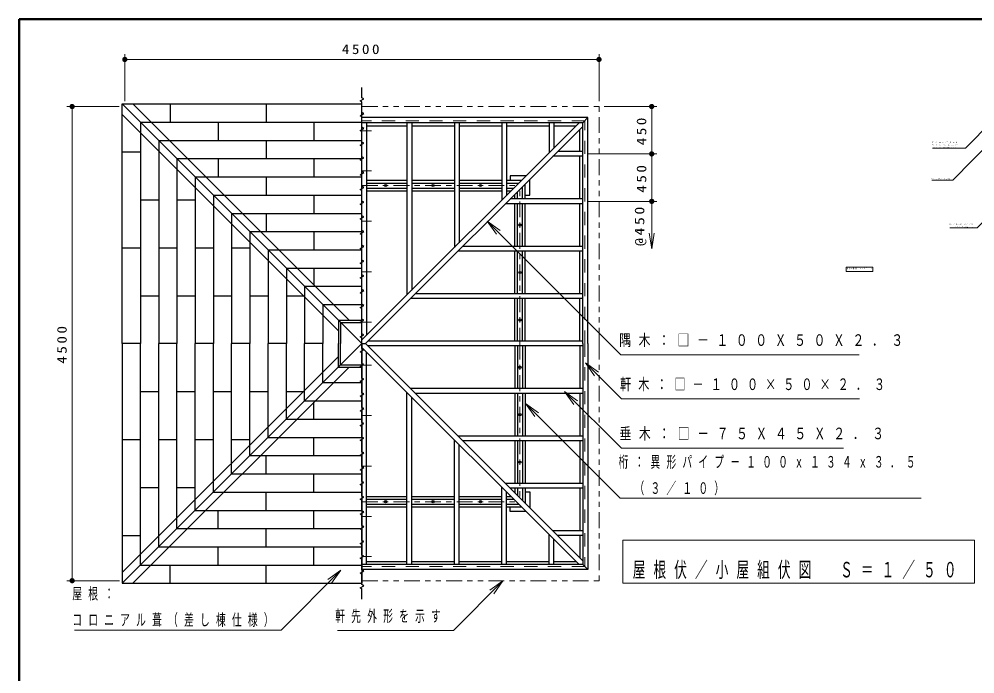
# Model space of a CAD drawing. Units: millimetres on the paper, with parts at other scales. Extents: x -385 to 8, y 0 to 267.
# Drawn here: x -385 to -203.6, y 142.7 to 267 of the extents above; entities that cross this region are included whole.
import ezdxf

# ---------------------------------------------------------------- set-up
doc = ezdxf.new("R2010")
doc.units = ezdxf.units.MM
for name, pattern in [('USER1', [4.5, 2.5, -2]), ('USER2', [6, 3, -1, 1, -1]), ('USER3', [8, 3, -1, 1, -1, 1, -1])]:
    doc.linetypes.add(name, pattern=pattern)
doc.layers.add('LY_1', color=7, linetype='Continuous', lineweight=25)
doc.styles.add('ＭＳ ゴシック', font='')
doc.styles.get('ＭＳ ゴシック').set_extended_font_data('MS Gothic')

# ---------------------------------------------------------------- blocks, each defined once
blk = doc.blocks.new('filled_dot')
at = {"color": 0, "linetype": 'Continuous', "lineweight": -2, "const_width": 1.25}
blk.add_lwpolyline([(-0.625, 0, 1), (0.625, 0, 1)], format="xyb", close=True, dxfattribs=at)
blk = doc.blocks.new('open_arrow')
at = {"color": 0, "linetype": 'Continuous', "lineweight": -2}
blk.add_lwpolyline([(7.5, 1.25), (0, 0), (7.5, -1.25)], dxfattribs=at)

msp = doc.modelspace()

# ---------------------------------------------------------------- linework, layer by layer
at = {"layer": 'LY_1', "lineweight": 50}
for p, q in [((-385, 267), (-385, 0)), ((0, 267), (-385, 267))]:
    msp.add_line(p, q, dxfattribs=at)
at = {"layer": 'LY_1', "lineweight": 13}
for p, q in [((-364.937, 251.412), (-364.937, 260.342)), ((-274.937, 251.412), (-274.937, 260.342)), ((-364.937, 259.342), (-274.937, 259.342)), ((-365.984, 250.412), (-375.937, 250.412)), ((-374.937, 160.412), (-374.937, 250.412)), ((-273.937, 250.412), (-263.937, 250.412)), ((-264.937, 250.412), (-264.937, 241.412)), ((-277.01, 241.412), (-263.937, 241.412)), ((-264.937, 241.412), (-264.937, 232.412)), ((-277.01, 232.412), (-263.937, 232.412)), ((-264.937, 232.412), (-264.937, 223.412)), ((-296.149, 228.632), (-294.026, 226.512)), ((-296.149, 228.632), (-293.673, 226.866)), ((-294.379, 226.158), (-296.149, 228.632)), ((-228.046, 219.932), (-228.046, 219.118)), ((-222.966, 219.932), (-228.046, 219.932)), ((-222.966, 219.118), (-222.966, 219.932)), ((-228.046, 219.118), (-222.966, 219.118)), ((-277.529, 201.773), (-275.409, 199.649)), ((-277.529, 201.773), (-275.055, 200.003)), ((-275.763, 199.296), (-277.529, 201.773)), ((-281.519, 196.331), (-279.39, 194.218)), ((-281.519, 196.331), (-279.038, 194.573)), ((-279.742, 193.863), (-281.519, 196.331)), ((-288.875, 194.025), (-286.754, 191.904)), ((-288.875, 194.025), (-286.4, 192.258)), ((-287.108, 191.551), (-288.875, 194.025)), ((-270.443, 168.103), (-270.443, 159.969)), ((-203.643, 168.103), (-270.443, 168.103)), ((-203.643, 159.969), (-203.643, 168.103)), ((-326.406, 160.669), (-323.935, 162.442)), ((-323.935, 162.442), (-326.052, 160.316)), ((-323.935, 162.442), (-325.698, 159.963)), ((-365.937, 160.412), (-375.937, 160.412)), ((-295.63, 158.64), (-293.163, 160.419)), ((-293.163, 160.419), (-295.275, 158.288)), ((-293.163, 160.419), (-294.92, 157.936)), ((-270.443, 159.969), (-203.643, 159.969))]:
    msp.add_line(p, q, dxfattribs=at)
at = {"layer": 'LY_1', "color": 40}
for p, q in [((-319.937, 205.412), (-365.433, 250.908)), ((-365.433, 250.908), (-319.937, 250.908)), ((-365.433, 205.412), (-365.433, 250.908)), ((-322.361, 209.86), (-363.409, 250.908)), ((-356.337, 250.908), (-356.337, 247.446)), ((-338.137, 250.908), (-338.137, 247.446)), ((-319.937, 247.446), (-319.937, 250.908)), ((-324.385, 207.835), (-365.433, 248.883)), ((-361.971, 247.446), (-319.937, 247.446)), ((-361.971, 247.446), (-361.971, 205.412)), ((-347.237, 247.446), (-347.237, 243.984)), ((-329.037, 247.446), (-329.037, 243.984)), ((-358.51, 243.984), (-319.937, 243.984)), ((-358.51, 243.984), (-358.51, 205.412)), ((-338.137, 243.984), (-338.137, 240.522)), ((-319.937, 240.522), (-319.937, 243.984)), ((-365.433, 241.812), (-361.971, 241.812)), ((-355.047, 240.521), (-319.937, 240.521)), ((-355.047, 240.521), (-355.047, 205.412)), ((-347.237, 240.522), (-347.237, 237.061)), ((-329.037, 240.522), (-329.037, 237.061)), ((-351.584, 237.059), (-319.937, 237.059)), ((-351.584, 237.059), (-351.584, 205.412)), ((-338.137, 237.061), (-338.137, 233.599)), ((-319.937, 233.599), (-319.937, 237.061)), ((-361.971, 232.712), (-358.51, 232.712)), ((-355.048, 232.712), (-351.586, 232.712)), ((-348.122, 233.596), (-319.937, 233.596)), ((-348.122, 233.596), (-348.122, 205.412)), ((-329.037, 233.599), (-329.037, 230.137)), ((-344.659, 230.134), (-319.937, 230.134)), ((-344.659, 230.134), (-344.659, 205.412)), ((-338.137, 230.137), (-338.137, 226.675)), ((-319.937, 226.675), (-319.937, 230.137)), ((-341.197, 226.672), (-319.937, 226.672)), ((-341.197, 226.672), (-341.197, 205.412)), ((-329.037, 226.675), (-329.037, 223.213)), ((-365.433, 223.612), (-361.971, 223.612)), ((-358.51, 223.612), (-355.048, 223.612)), ((-351.586, 223.612), (-348.124, 223.612)), ((-344.662, 223.612), (-341.2, 223.612)), ((-337.735, 223.209), (-319.937, 223.209)), ((-337.735, 223.209), (-337.735, 205.412)), ((-319.937, 219.751), (-319.937, 223.213)), ((-334.272, 219.747), (-319.937, 219.747)), ((-334.272, 219.747), (-334.272, 205.412)), ((-329.037, 219.751), (-329.037, 216.537)), ((-330.81, 216.284), (-319.937, 216.284)), ((-330.81, 216.284), (-330.81, 205.412)), ((-319.937, 212.828), (-319.937, 216.29)), ((-361.971, 214.512), (-358.51, 214.512)), ((-355.048, 214.512), (-351.586, 214.512)), ((-348.124, 214.512), (-344.662, 214.512)), ((-341.2, 214.512), (-337.739, 214.512)), ((-334.277, 214.512), (-331.062, 214.512)), ((-327.347, 212.822), (-319.937, 212.822)), ((-327.347, 212.822), (-327.347, 205.412)), ((-324.385, 209.86), (-324.385, 205.412)), ((-324.385, 209.86), (-319.937, 209.86)), ((-323.972, 209.446), (-323.972, 205.412)), ((-323.972, 209.446), (-319.937, 209.446)), ((-361.971, 205.412), (-365.433, 205.412)), ((-319.937, 205.412), (-365.433, 159.916)), ((-365.433, 205.412), (-365.433, 159.916)), ((-361.971, 205.412), (-365.433, 205.412)), ((-361.971, 163.378), (-361.971, 205.412)), ((-355.048, 205.412), (-358.51, 205.412)), ((-358.51, 166.84), (-358.51, 205.412)), ((-355.048, 205.412), (-358.51, 205.412)), ((-355.047, 170.303), (-355.047, 205.412)), ((-348.124, 205.412), (-351.586, 205.412)), ((-348.124, 205.412), (-351.586, 205.412)), ((-351.584, 173.765), (-351.584, 205.412)), ((-348.122, 177.228), (-348.122, 205.412)), ((-341.2, 205.412), (-344.662, 205.412)), ((-341.2, 205.412), (-344.662, 205.412)), ((-344.659, 180.69), (-344.659, 205.412)), ((-341.197, 184.152), (-341.197, 205.412)), ((-334.277, 205.412), (-337.739, 205.412)), ((-334.277, 205.412), (-337.739, 205.412)), ((-337.735, 187.615), (-337.735, 205.412)), ((-334.272, 191.077), (-334.272, 205.412)), ((-327.353, 205.412), (-330.815, 205.412)), ((-327.353, 205.412), (-330.815, 205.412)), ((-330.81, 194.54), (-330.81, 205.412)), ((-327.347, 198.002), (-327.347, 205.412)), ((-324.385, 200.964), (-324.385, 205.412)), ((-323.972, 201.378), (-323.972, 205.412)), ((-324.385, 202.989), (-365.433, 161.941)), ((-323.972, 201.378), (-319.937, 201.378)), ((-322.361, 200.964), (-363.409, 159.916)), ((-324.385, 200.964), (-319.937, 200.964)), ((-327.347, 198.002), (-319.937, 198.002)), ((-319.937, 197.996), (-319.937, 194.534)), ((-361.971, 196.312), (-358.51, 196.312)), ((-355.048, 196.312), (-351.586, 196.312)), ((-348.124, 196.312), (-344.662, 196.312)), ((-341.2, 196.312), (-337.739, 196.312)), ((-334.277, 196.312), (-331.062, 196.312)), ((-330.81, 194.54), (-319.937, 194.54)), ((-329.037, 191.073), (-329.037, 194.287)), ((-334.272, 191.077), (-319.937, 191.077)), ((-319.937, 191.073), (-319.937, 187.611)), ((-365.433, 187.212), (-361.971, 187.212)), ((-358.51, 187.212), (-355.048, 187.212)), ((-351.586, 187.212), (-348.124, 187.212)), ((-344.662, 187.212), (-341.2, 187.212)), ((-337.735, 187.615), (-319.937, 187.615)), ((-329.037, 184.149), (-329.037, 187.611)), ((-341.197, 184.152), (-319.937, 184.152)), ((-338.137, 180.687), (-338.137, 184.149)), ((-319.937, 184.149), (-319.937, 180.687)), ((-344.659, 180.69), (-319.937, 180.69)), ((-329.037, 177.225), (-329.037, 180.687)), ((-361.971, 178.112), (-358.51, 178.112)), ((-355.048, 178.112), (-351.586, 178.112)), ((-348.122, 177.228), (-319.937, 177.228)), ((-338.137, 173.764), (-338.137, 177.225)), ((-319.937, 177.225), (-319.937, 173.764)), ((-351.584, 173.765), (-319.937, 173.765)), ((-347.237, 170.302), (-347.237, 173.764)), ((-329.037, 170.302), (-329.037, 173.764)), ((-365.433, 169.012), (-361.971, 169.012)), ((-355.047, 170.303), (-319.937, 170.303)), ((-338.137, 166.84), (-338.137, 170.302)), ((-319.937, 170.302), (-319.937, 166.84)), ((-358.51, 166.84), (-319.937, 166.84)), ((-347.237, 163.378), (-347.237, 166.84)), ((-329.037, 163.378), (-329.037, 166.84)), ((-361.971, 163.378), (-319.937, 163.378)), ((-356.337, 159.916), (-356.337, 163.378)), ((-338.137, 159.916), (-338.137, 163.378)), ((-319.937, 163.378), (-319.937, 159.916)), ((-365.433, 159.916), (-319.937, 159.916))]:
    msp.add_line(p, q, dxfattribs=at)
at = {"layer": 'LY_1', "linetype": 'USER3', "lineweight": 13}
for p, q in [((-319.937, 250.412), (-274.937, 250.412)), ((-274.937, 205.412), (-274.937, 250.412)), ((-274.937, 205.412), (-274.937, 160.412)), ((-319.937, 160.412), (-274.937, 160.412))]:
    msp.add_line(p, q, dxfattribs=at)
at = {"layer": 'LY_1'}
for p, q in [((-277.052, 248.297), (-319.937, 248.297)), ((-319.937, 205.412), (-319.937, 248.297)), ((-278.717, 247.339), (-319.937, 206.119)), ((-278.01, 247.339), (-319.937, 247.339)), ((-319.037, 247.339), (-319.037, 207.019)), ((-319.037, 246.765), (-311.387, 246.765)), ((-311.387, 247.339), (-311.387, 214.669)), ((-310.487, 247.339), (-310.487, 215.569)), ((-310.487, 246.765), (-302.387, 246.765)), ((-302.387, 247.339), (-302.387, 223.669)), ((-301.487, 247.339), (-301.487, 224.569)), ((-301.487, 246.765), (-293.387, 246.765)), ((-293.387, 247.339), (-293.387, 232.669)), ((-292.487, 247.339), (-292.487, 233.569)), ((-292.487, 246.765), (-284.387, 246.765)), ((-284.387, 247.339), (-284.387, 241.669)), ((-283.487, 247.339), (-283.487, 242.569)), ((-283.487, 246.765), (-279.292, 246.765)), ((-277.052, 248.297), (-278.01, 247.339)), ((-278.01, 205.412), (-278.01, 247.339)), ((-277.052, 205.412), (-277.052, 248.297)), ((-278.01, 246.632), (-319.23, 205.412)), ((-278.585, 241.862), (-278.585, 246.058)), ((-278.01, 241.862), (-282.78, 241.862)), ((-278.01, 240.962), (-283.68, 240.962)), ((-278.585, 232.862), (-278.585, 240.962)), ((-319.037, 236.412), (-311.387, 236.412)), ((-319.037, 235.891), (-311.387, 235.891)), ((-310.487, 236.412), (-302.387, 236.412)), ((-310.487, 235.891), (-302.387, 235.891)), ((-301.487, 236.412), (-293.387, 236.412)), ((-301.487, 235.891), (-293.387, 235.891)), ((-292.487, 236.412), (-289.645, 236.412)), ((-292.487, 235.891), (-290.166, 235.891)), ((-288.795, 237.262), (-291.787, 237.262)), ((-291.787, 237.262), (-291.787, 236.412)), ((-288.087, 233.562), (-288.087, 236.555)), ((-319.037, 234.933), (-311.387, 234.933)), ((-319.037, 234.412), (-311.387, 234.412)), ((-310.487, 234.933), (-302.387, 234.933)), ((-310.487, 234.412), (-302.387, 234.412)), ((-301.487, 234.933), (-293.387, 234.933)), ((-301.487, 234.412), (-293.387, 234.412)), ((-292.487, 234.933), (-291.123, 234.933)), ((-292.487, 234.412), (-291.645, 234.412)), ((-291.787, 234.412), (-291.787, 234.269)), ((-290.416, 232.862), (-290.416, 234.226)), ((-289.459, 232.862), (-289.459, 235.184)), ((-288.937, 232.862), (-288.937, 235.705)), ((-278.01, 232.862), (-291.78, 232.862)), ((-291.08, 233.562), (-290.937, 233.562)), ((-290.937, 232.862), (-290.937, 233.705)), ((-288.937, 233.562), (-288.087, 233.562)), ((-278.01, 231.962), (-292.68, 231.962)), ((-290.937, 223.862), (-290.937, 231.962)), ((-290.416, 223.862), (-290.416, 231.962)), ((-289.459, 223.862), (-289.459, 231.962)), ((-288.937, 223.862), (-288.937, 231.962)), ((-278.585, 223.862), (-278.585, 231.962)), ((-278.01, 223.862), (-300.78, 223.862)), ((-278.01, 222.962), (-301.68, 222.962)), ((-290.937, 214.862), (-290.937, 222.962)), ((-290.416, 214.862), (-290.416, 222.962)), ((-289.459, 214.862), (-289.459, 222.962)), ((-288.937, 214.862), (-288.937, 222.962)), ((-278.585, 214.862), (-278.585, 222.962)), ((-278.01, 214.862), (-309.78, 214.862)), ((-278.01, 213.962), (-310.68, 213.962)), ((-290.937, 205.862), (-290.937, 213.962)), ((-290.416, 205.862), (-290.416, 213.962)), ((-289.459, 205.862), (-289.459, 213.962)), ((-288.937, 205.862), (-288.937, 213.962)), ((-278.585, 205.862), (-278.585, 213.962)), ((-319.937, 205.412), (-319.23, 205.412)), ((-319.937, 205.412), (-319.23, 205.412)), ((-319.937, 205.412), (-319.937, 162.527)), ((-278.01, 164.192), (-319.23, 205.412)), ((-278.01, 205.862), (-318.78, 205.862)), ((-278.01, 205.412), (-278.01, 163.485)), ((-277.052, 205.412), (-277.052, 162.527)), ((-278.717, 163.485), (-319.937, 204.705)), ((-319.037, 163.485), (-319.037, 203.805)), ((-278.01, 204.962), (-318.78, 204.962)), ((-290.937, 204.962), (-290.937, 196.862)), ((-290.416, 204.962), (-290.416, 196.862)), ((-289.459, 204.962), (-289.459, 196.862)), ((-288.937, 204.962), (-288.937, 196.862)), ((-278.585, 204.962), (-278.585, 196.862)), ((-311.387, 163.485), (-311.387, 196.155)), ((-278.01, 196.862), (-310.68, 196.862)), ((-278.01, 195.962), (-309.78, 195.962)), ((-290.937, 195.962), (-290.937, 187.862)), ((-290.416, 195.962), (-290.416, 187.862)), ((-289.459, 195.962), (-289.459, 187.862)), ((-288.937, 195.962), (-288.937, 187.862)), ((-278.585, 195.962), (-278.585, 187.862)), ((-310.487, 163.485), (-310.487, 195.255)), ((-302.387, 163.485), (-302.387, 187.155)), ((-278.01, 187.862), (-301.68, 187.862)), ((-278.01, 186.962), (-300.78, 186.962)), ((-290.937, 186.962), (-290.937, 178.862)), ((-290.416, 186.962), (-290.416, 178.862)), ((-289.459, 186.962), (-289.459, 178.862)), ((-288.937, 186.962), (-288.937, 178.862)), ((-278.585, 186.962), (-278.585, 178.862)), ((-301.487, 163.485), (-301.487, 186.255)), ((-293.387, 163.485), (-293.387, 178.155)), ((-278.01, 178.862), (-292.68, 178.862)), ((-278.01, 177.962), (-291.78, 177.962)), ((-290.937, 177.962), (-290.937, 177.119)), ((-290.416, 177.962), (-290.416, 176.598)), ((-289.459, 177.962), (-289.459, 175.64)), ((-288.937, 177.962), (-288.937, 175.119)), ((-278.585, 177.962), (-278.585, 169.862)), ((-319.037, 176.412), (-311.387, 176.412)), ((-310.487, 176.412), (-302.387, 176.412)), ((-301.487, 176.412), (-293.387, 176.412)), ((-292.487, 163.485), (-292.487, 177.255)), ((-292.487, 176.412), (-291.645, 176.412)), ((-291.787, 176.412), (-291.787, 176.555)), ((-291.08, 177.262), (-290.937, 177.262)), ((-288.937, 177.262), (-288.087, 177.262)), ((-288.087, 177.262), (-288.087, 174.269)), ((-319.037, 175.891), (-311.387, 175.891)), ((-319.037, 174.933), (-311.387, 174.933)), ((-319.037, 174.412), (-311.387, 174.412)), ((-310.487, 175.891), (-302.387, 175.891)), ((-310.487, 174.933), (-302.387, 174.933)), ((-310.487, 174.412), (-302.387, 174.412)), ((-301.487, 175.891), (-293.387, 175.891)), ((-301.487, 174.933), (-293.387, 174.933)), ((-301.487, 174.412), (-293.387, 174.412)), ((-292.487, 175.891), (-291.123, 175.891)), ((-292.487, 174.933), (-290.166, 174.933)), ((-292.487, 174.412), (-289.645, 174.412)), ((-291.787, 173.562), (-291.787, 174.412)), ((-288.795, 173.562), (-291.787, 173.562)), ((-284.387, 163.485), (-284.387, 169.155)), ((-278.01, 169.862), (-283.68, 169.862)), ((-278.01, 168.962), (-282.78, 168.962)), ((-278.585, 168.962), (-278.585, 164.767)), ((-283.487, 163.485), (-283.487, 168.255)), ((-278.01, 163.485), (-319.937, 163.485)), ((-319.037, 164.059), (-311.387, 164.059)), ((-310.487, 164.059), (-302.387, 164.059)), ((-301.487, 164.059), (-293.387, 164.059)), ((-292.487, 164.059), (-284.387, 164.059)), ((-283.487, 164.059), (-279.292, 164.059)), ((-277.052, 162.527), (-278.01, 163.485)), ((-277.052, 162.527), (-319.937, 162.527))]:
    msp.add_line(p, q, dxfattribs=at)
at = {"layer": 'LY_1', "linetype": 'USER1', "lineweight": 13}
for p, q in [((-277.627, 247.722), (-319.937, 247.722)), ((-277.627, 205.412), (-277.627, 247.722)), ((-277.627, 205.412), (-277.627, 163.102)), ((-277.627, 163.102), (-319.937, 163.102))]:
    msp.add_line(p, q, dxfattribs=at)
at = {"layer": 'LY_1', "linetype": 'USER2', "lineweight": 13}
for p, q in [((-319.937, 245.8), (-318.141, 245.8)), ((-319.937, 238.222), (-318.141, 238.222)), ((-319.937, 235.412), (-289.937, 235.412)), ((-289.937, 205.412), (-289.937, 235.412)), ((-319.937, 228.643), (-318.141, 228.643)), ((-319.937, 219.065), (-318.141, 219.065)), ((-319.937, 209.487), (-318.141, 209.487)), ((-289.937, 205.412), (-289.937, 175.412)), ((-319.937, 201.337), (-318.141, 201.337)), ((-319.937, 191.759), (-318.141, 191.759)), ((-319.937, 182.181), (-318.141, 182.181)), ((-319.937, 175.412), (-289.937, 175.412)), ((-319.937, 172.602), (-318.141, 172.602)), ((-319.937, 165.024), (-318.141, 165.024))]:
    msp.add_line(p, q, dxfattribs=at)
at = {"layer": 'LY_1'}
msp.add_lwpolyline([(-319.937, 156.924), (-319.937, 158.869), (-320.284, 159.069), (-319.591, 159.469), (-319.937, 159.669), (-319.937, 161.669), (-320.284, 161.869), (-319.591, 162.269), (-319.937, 162.469), (-319.937, 164.469), (-320.284, 164.669), (-319.591, 165.069), (-319.937, 165.269), (-319.937, 167.269), (-320.284, 167.469), (-319.591, 167.869), (-319.937, 168.069), (-319.937, 170.069), (-320.284, 170.269), (-319.591, 170.669), (-319.937, 170.869), (-319.937, 172.869), (-320.284, 173.069), (-319.591, 173.469), (-319.937, 173.669), (-319.937, 175.669), (-320.284, 175.869), (-319.591, 176.269), (-319.937, 176.469), (-319.937, 178.469), (-320.284, 178.669), (-319.591, 179.069), (-319.937, 179.269), (-319.937, 181.269), (-320.284, 181.469), (-319.591, 181.869), (-319.937, 182.069), (-319.937, 184.069), (-320.284, 184.269), (-319.591, 184.669), (-319.937, 184.869), (-319.937, 186.869), (-320.284, 187.069), (-319.591, 187.469), (-319.937, 187.669), (-319.937, 189.669), (-320.284, 189.869), (-319.591, 190.269), (-319.937, 190.469), (-319.937, 192.469), (-320.284, 192.669), (-319.591, 193.069), (-319.937, 193.269), (-319.937, 195.269), (-320.284, 195.469), (-319.591, 195.869), (-319.937, 196.069), (-319.937, 198.069), (-320.284, 198.269), (-319.591, 198.669), (-319.937, 198.869), (-319.937, 200.869), (-320.284, 201.069), (-319.591, 201.469), (-319.937, 201.669), (-319.937, 203.669), (-320.284, 203.869), (-319.591, 204.269), (-319.937, 204.469), (-319.937, 206.469), (-320.284, 206.669), (-319.591, 207.069), (-319.937, 207.269), (-319.937, 209.269), (-320.284, 209.469), (-319.591, 209.869), (-319.937, 210.069), (-319.937, 212.069), (-320.284, 212.269), (-319.591, 212.669), (-319.937, 212.869), (-319.937, 214.869), (-320.284, 215.069), (-319.591, 215.469), (-319.937, 215.669), (-319.937, 217.669), (-320.284, 217.869), (-319.591, 218.269), (-319.937, 218.469), (-319.937, 220.469), (-320.284, 220.669), (-319.591, 221.069), (-319.937, 221.269), (-319.937, 223.269), (-320.284, 223.469), (-319.591, 223.869), (-319.937, 224.069), (-319.937, 226.069), (-320.284, 226.269), (-319.591, 226.669), (-319.937, 226.869), (-319.937, 228.869), (-320.284, 229.069), (-319.591, 229.469), (-319.937, 229.669), (-319.937, 231.669), (-320.284, 231.869), (-319.591, 232.269), (-319.937, 232.469), (-319.937, 234.469), (-320.284, 234.669), (-319.591, 235.069), (-319.937, 235.269), (-319.937, 237.269), (-320.284, 237.469), (-319.591, 237.869), (-319.937, 238.069), (-319.937, 240.069), (-320.284, 240.269), (-319.591, 240.669), (-319.937, 240.869), (-319.937, 242.869), (-320.284, 243.069), (-319.591, 243.469), (-319.937, 243.669), (-319.937, 245.669), (-320.284, 245.869), (-319.591, 246.269), (-319.937, 246.469), (-319.937, 248.469), (-320.284, 248.669), (-319.591, 249.069), (-319.937, 249.269), (-319.937, 251.269), (-320.284, 251.469), (-319.591, 251.869), (-319.937, 252.069), (-319.937, 254.014)], dxfattribs=at)
at = {"layer": 'LY_1', "lineweight": 13}
for points in [[(-200.344, 247.629), (-205.374, 242.481), (-211.636, 242.481)], [(-200.115, 244.203), (-207.811, 236.422), (-211.781, 236.422)], [(-189.982, 240.622), (-203.169, 227.367), (-208.368, 227.367)], [(-296.149, 228.632), (-270.79, 203.31), (-225.584, 203.31)], [(-277.529, 201.773), (-270.699, 194.929), (-225.471, 194.929)], [(-281.519, 196.331), (-270.695, 185.591), (-228.561, 185.591)], [(-288.875, 194.025), (-270.898, 176.048), (-213.811, 176.048)], [(-323.935, 162.442), (-335.277, 151.053), (-374.482, 151.053)], [(-293.163, 160.419), (-302.561, 150.939), (-324.578, 150.939)]]:
    msp.add_lwpolyline(points, dxfattribs=at)
at = {"layer": 'LY_1'}
for centre in [(-315.437, 235.412), (-306.437, 235.412), (-297.437, 235.412), (-289.937, 227.912), (-289.937, 218.912), (-289.937, 209.912), (-289.937, 200.912), (-289.937, 191.912), (-289.937, 182.912), (-315.437, 175.412), (-306.437, 175.412), (-297.437, 175.412)]:
    msp.add_circle(centre, 0.21, dxfattribs=at)

# ---------------------------------------------------------------- block references
at = {"layer": 'LY_1', "lineweight": 13, "xscale": 0.4, "yscale": 0.4}
msp.add_blockref('filled_dot', (-364.937, 259.342), dxfattribs=at)
at = {"layer": 'LY_1', "lineweight": 13}
for name, p, xscale, yscale, rotation in [('filled_dot', (-274.937, 259.342), 0.4, 0.4, 180), ('filled_dot', (-374.937, 250.412), 0.4, 0.4, 270), ('filled_dot', (-264.937, 250.412), 0.4, 0.4, 270), ('filled_dot', (-264.937, 241.412), 0.4, 0.4, 270), ('filled_dot', (-264.937, 241.412), 0.4, 0.4, 90), ('filled_dot', (-264.937, 232.412), 0.4, 0.4, 90), ('filled_dot', (-264.937, 232.412), 0.399, 0.399, 270), ('open_arrow', (-264.937, 223.412), 0.399, 0.399, 90), ('filled_dot', (-374.937, 160.412), 0.4, 0.4, 90)]:
    msp.add_blockref(name, p, dxfattribs=dict(at, xscale=xscale, yscale=yscale, rotation=rotation))

# ---------------------------------------------------------------- texts
at = {"layer": 'LY_1', "style": 'ＭＳ ゴシック'}
for s, insert, char_height, attachment_point in [('\\T1.33;\\W1.15;4500', (-319.937, 260.342), 1.833, 8), ('\\T1.64;\\W0.6;屋\u3000根：コロニアル葺（差し棟仕様）', (-211.678, 243.576), 0.2199, 4), ('\\T1.64;\\W0.6;下\u3000地：アスファルトルーフィング', (-211.678, 243.076), 0.2199, 4), ('\\T1.64;\\W0.6;野地板：杉上小節複合板\u3000３０ｔ\u3000', (-211.678, 242.576), 0.2199, 4), ('\\T1.64;\\W0.6;水切り：ガルバリウム鋼板\u3000', (-211.823, 236.687), 0.2199, 4), ('\\T1.64;\\W0.6;鼻隠し：杉上小節\u3000１３０×３０', (-208.41, 228.047), 0.2199, 4), ('\\T1.64;\\W0.6;\u3000\u3000\u3000（ガルバリウム鋼板仕上げ）', (-208.41, 227.547), 0.2199, 4), ('\\T1.64;\\W0.6;軒先詳細図\u3000Ｓ＝１／１０', (-227.906, 219.858), 0.2933, 1), ('\\T1.64;\\W0.75;隅木：□－１００Ｘ５０Ｘ２．３', (-271.108, 205.96), 2.199, 4), ('\\T1.64;\\W0.7;軒木：□－１００×５０×２．３', (-270.946, 197.579), 2.199, 4), ('\\T1.64;\\W0.75;垂木：□－７５Ｘ４５Ｘ２．３', (-271.056, 188.241), 2.199, 4), ('\\T1.64;\\W0.6;桁：異形パイプ－１００ｘ１３４ｘ３．５', (-271.227, 182.848), 2.199, 4), ('\\T1.64;\\W0.6;\u3000（３／１０）\u3000\u3000\u3000\u3000\u3000\u3000\u3000\u3000\u3000\u3000\u3000\u3000', (-271.227, 177.848), 2.199, 4), ('\\T1.64;\\W0.6;屋根伏／小屋組伏図\u3000Ｓ＝１／５０', (-237.043, 160.703), 2.933, 8), ('\\T1.64;\\W0.6;屋根：', (-374.899, 157.853), 2.199, 4), ('\\T1.64;\\W0.6;コロニアル葺（差し棟仕様）', (-374.899, 152.853), 2.199, 4), ('\\T1.64;\\W0.6;軒先外形を示す', (-324.994, 153.589), 2.199, 4)]:
    msp.add_mtext(s, dxfattribs=dict(at, insert=insert, char_height=char_height, attachment_point=attachment_point))
at = {"layer": 'LY_1', "char_height": 1.833, "attachment_point": 8, "rotation": 90, "style": 'ＭＳ ゴシック'}
for s, insert in [('\\T1.33;\\W1.15;450', (-265.937, 245.912)), ('\\T1.33;\\W1.15;450', (-265.937, 236.912)), ('\\T1.33;\\W1.2;@450', (-265.937, 227.912)), ('\\T1.33;\\W1.15;4500', (-375.937, 205.412))]:
    msp.add_mtext(s, dxfattribs=dict(at, insert=insert))

doc.saveas('drawing.dxf')
